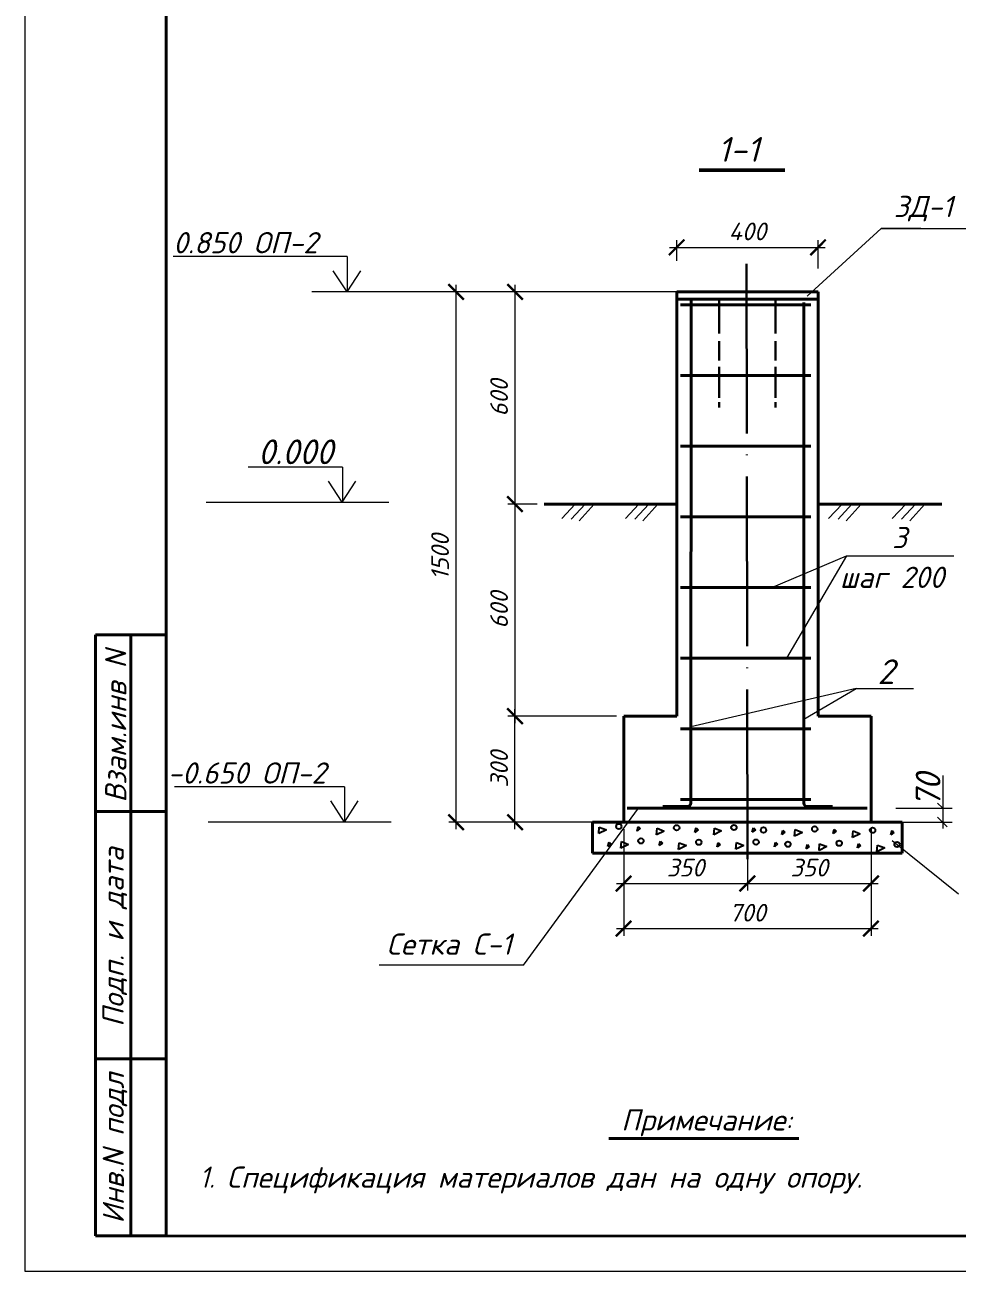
# Model space of a CAD drawing. Extents: x 108150 to 142535, y -18867 to -9422.
# Drawn here: x 136146.8 to 136278.7, y -16062.3 to -15886.1 of the extents above; entities that cross this region are included whole.
import ezdxf

# ---------------------------------------------------------------- set-up
doc = ezdxf.new("R2010")
doc.units = 0
doc.header["$MEASUREMENT"] = 0
doc.header["$PDMODE"] = 32
doc.header["$PDSIZE"] = 0.6
doc.linetypes.add('ACAD_ISO04W100', pattern=[30, 24, -3, 0, -3])
doc.linetypes.add('штриховая2', pattern=[9.525, 6.35, -3.175])
for name, color, linetype, lineweight in [('Выносные', 8, 'Continuous', 15), ('надписи', 2, 'Continuous', 15), ('Осевые', 8, 'ACAD_ISO04W100', 30), ('Основные', 4, 'Continuous', 40), ('Пунктирные', 253, 'штриховая2', 30), ('Размер', 8, 'Continuous', 30), ('РАЗМЕРЫ', 8, 'Continuous', 30), ('Размеры1', 252, 'Continuous', 15), ('Текст', 2, 'Continuous', 15)]:
    doc.layers.add(name, color=color, linetype=linetype, lineweight=lineweight)
doc.styles.add('ГОСТ', font='isocpeur.ttf', dxfattribs={"oblique": 15, "height": 2.5})
doc.styles.add('ГОСТ09', font='isocpeur.ttf', dxfattribs={"width": 0.9, "oblique": 15, "height": 3.5})
doc.styles.add('ГОСТ3', font='isocpeur.ttf', dxfattribs={"oblique": 15, "height": 3})
doc.styles.add('ГОСТ3.5', font='isocpeur.ttf', dxfattribs={"oblique": 15, "height": 3.5})
doc.linetypes.add('388', pattern='A,2,[1,a,S=0.2,R=0,X=0,Y=0],2', length=4)
doc.dimstyles.new('20', dxfattribs={"dimtxt": 3.5, "dimasz": 2.2, "dimexe": 1, "dimexo": 1, "dimgap": 1, "dimtad": 1, "dimdec": 0, "dimlfac": 20, "dimtxsty": 'ГОСТ', "dimblk": 'ARCHTICK', "dimcen": 3, "dimdle": 1, "dimclrd": 256, "dimclre": 256, "dimclrt": 2, "dimadec": 0, "dimazin": 0, "dimtfac": 1, "dimtdec": 0, "dimtmove": 1, "dimatfit": 3, "dimfxl": 3, "dimlwd": -1, "dimlwe": -1, "dimarcsym": 0})

# ---------------------------------------------------------------- blocks, each defined once
blk = doc.blocks.new('_ArchTick')
at = {"color": 0, "linetype": 'ByBlock', "const_width": 0.15}
blk.add_lwpolyline([(-0.5, -0.5), (0.5, 0.5)], dxfattribs=at)
blk = doc.blocks.new('*D3348')
at = {"layer": 'Defpoints', "color": 0, "lineweight": 0, "ltscale": 10, "transparency": 16777216}
for p in [(136259.03, -15917.51), (136239.03, -15920.41), (136259.03, -15921.5)]:
    blk.add_point(p, dxfattribs=at)
at = {"layer": 'Размеры1', "ltscale": 10, "transparency": 16777216}
for p, q in [((136238.03, -15917.51), (136260.03, -15917.51)), ((136239.03, -15919.41), (136239.03, -15916.51)), ((136259.03, -15920.5), (136259.03, -15916.51))]:
    blk.add_line(p, q, dxfattribs=at)
at = {"layer": 'Размеры1', "ltscale": 10, "transparency": 16777216, "xscale": 2.2, "yscale": 2.2, "zscale": 2.2, "rotation": 180}
blk.add_blockref('_ArchTick', (136239.03, -15917.51), dxfattribs=at)
at = {"layer": 'Размеры1', "ltscale": 10, "transparency": 16777216, "xscale": 2.2, "yscale": 2.2, "zscale": 2.2}
blk.add_blockref('_ArchTick', (136259.03, -15917.51), dxfattribs=at)
at = {"layer": 'Размеры1', "color": 2, "lineweight": 25, "ltscale": 10, "transparency": 16777216, "insert": (136249.03, -15915.26), "char_height": 2.5, "attachment_point": 5, "style": 'ГОСТ'}
blk.add_mtext('400', dxfattribs=at)
blk = doc.blocks.new('*D3349')
at = {"layer": 'Defpoints', "color": 0, "lineweight": 0, "ltscale": 10, "transparency": 16777216}
for p in [(136231.53, -15998.82), (136266.53, -15998.82), (136266.53, -16013.86)]:
    blk.add_point(p, dxfattribs=at)
at = {"layer": 'Размеры1', "ltscale": 10, "transparency": 16777216}
for p, q in [((136231.53, -15999.82), (136231.53, -16014.86)), ((136266.53, -15999.82), (136266.53, -16014.86)), ((136230.53, -16013.86), (136267.53, -16013.86))]:
    blk.add_line(p, q, dxfattribs=at)
at = {"layer": 'Размеры1', "ltscale": 10, "transparency": 16777216, "xscale": 2.2, "yscale": 2.2, "zscale": 2.2, "rotation": 180}
blk.add_blockref('_ArchTick', (136231.53, -16013.86), dxfattribs=at)
at = {"layer": 'Размеры1', "ltscale": 10, "transparency": 16777216, "xscale": 2.2, "yscale": 2.2, "zscale": 2.2}
blk.add_blockref('_ArchTick', (136266.53, -16013.86), dxfattribs=at)
at = {"layer": 'Размеры1', "color": 2, "lineweight": 25, "ltscale": 10, "transparency": 16777216, "insert": (136249.03, -16011.61), "char_height": 2.5, "attachment_point": 5, "style": 'ГОСТ'}
blk.add_mtext('700', dxfattribs=at)
blk = doc.blocks.new('*D3350')
at = {"layer": 'Defpoints', "color": 0, "lineweight": 0, "ltscale": 10, "transparency": 16777216}
for p in [(136231.53, -15998.82), (136249.03, -15998.82), (136249.03, -16007.49)]:
    blk.add_point(p, dxfattribs=at)
at = {"layer": 'Размеры1', "ltscale": 10, "transparency": 16777216}
for p, q in [((136231.53, -15999.82), (136231.53, -16008.49)), ((136249.03, -15999.82), (136249.03, -16008.49)), ((136230.53, -16007.49), (136250.03, -16007.49))]:
    blk.add_line(p, q, dxfattribs=at)
at = {"layer": 'Размеры1', "ltscale": 10, "transparency": 16777216, "xscale": 2.2, "yscale": 2.2, "zscale": 2.2, "rotation": 180}
blk.add_blockref('_ArchTick', (136231.53, -16007.49), dxfattribs=at)
at = {"layer": 'Размеры1', "ltscale": 10, "transparency": 16777216, "xscale": 2.2, "yscale": 2.2, "zscale": 2.2}
blk.add_blockref('_ArchTick', (136249.03, -16007.49), dxfattribs=at)
at = {"layer": 'Размеры1', "color": 2, "lineweight": 25, "ltscale": 10, "transparency": 16777216, "insert": (136240.28, -16005.24), "char_height": 2.5, "attachment_point": 5, "style": 'ГОСТ'}
blk.add_mtext('350', dxfattribs=at)
blk = doc.blocks.new('*D3351')
at = {"layer": 'Defpoints', "color": 0, "lineweight": 0, "ltscale": 10, "transparency": 16777216}
for p in [(136249.03, -15998.82), (136266.53, -15998.82), (136266.53, -16007.49)]:
    blk.add_point(p, dxfattribs=at)
at = {"layer": 'Размеры1', "ltscale": 10, "transparency": 16777216}
for p, q in [((136249.03, -15999.82), (136249.03, -16008.49)), ((136266.53, -15999.82), (136266.53, -16008.49)), ((136248.03, -16007.49), (136267.53, -16007.49))]:
    blk.add_line(p, q, dxfattribs=at)
at = {"layer": 'Размеры1', "ltscale": 10, "transparency": 16777216, "xscale": 2.2, "yscale": 2.2, "zscale": 2.2, "rotation": 180}
blk.add_blockref('_ArchTick', (136249.03, -16007.49), dxfattribs=at)
at = {"layer": 'Размеры1', "ltscale": 10, "transparency": 16777216, "xscale": 2.2, "yscale": 2.2, "zscale": 2.2}
blk.add_blockref('_ArchTick', (136266.53, -16007.49), dxfattribs=at)
at = {"layer": 'Размеры1', "color": 2, "lineweight": 25, "ltscale": 10, "transparency": 16777216, "insert": (136257.78, -16005.24), "char_height": 2.5, "attachment_point": 5, "style": 'ГОСТ'}
blk.add_mtext('350', dxfattribs=at)
blk = doc.blocks.new('*D3352')
at = {"layer": 'Defpoints', "color": 0, "lineweight": 0, "ltscale": 10, "transparency": 16777216}
for p in [(136239.03, -15923.82), (136207.8, -15998.82), (136219.03, -15998.82)]:
    blk.add_point(p, dxfattribs=at)
at = {"layer": 'Размеры1', "ltscale": 10, "transparency": 16777216}
for p, q in [((136207.8, -15922.82), (136207.8, -15999.82)), ((136238.03, -15923.82), (136206.8, -15923.82)), ((136218.03, -15998.82), (136206.8, -15998.82))]:
    blk.add_line(p, q, dxfattribs=at)
at = {"layer": 'Размеры1', "ltscale": 10, "transparency": 16777216, "xscale": 2.2, "yscale": 2.2, "zscale": 2.2}
for p, rotation in [((136207.8, -15923.82), 90), ((136207.8, -15998.82), 270)]:
    blk.add_blockref('_ArchTick', p, dxfattribs=dict(at, rotation=rotation))
at = {"layer": 'Размеры1', "color": 2, "lineweight": 25, "ltscale": 10, "transparency": 16777216, "insert": (136205.55, -15961.32), "char_height": 2.5, "attachment_point": 5, "rotation": 90, "style": 'ГОСТ'}
blk.add_mtext('1500', dxfattribs=at)
blk = doc.blocks.new('*D3353')
at = {"layer": 'Defpoints', "color": 0, "lineweight": 0, "ltscale": 10, "transparency": 16777216}
for p in [(136216.15, -15983.82), (136231.53, -15983.82), (136231.53, -15998.82)]:
    blk.add_point(p, dxfattribs=at)
at = {"layer": 'Размеры1', "ltscale": 10, "transparency": 16777216}
for p, q in [((136216.15, -15999.82), (136216.15, -15982.82)), ((136230.53, -15983.82), (136215.15, -15983.82)), ((136230.53, -15998.82), (136215.15, -15998.82))]:
    blk.add_line(p, q, dxfattribs=at)
at = {"layer": 'Размеры1', "ltscale": 10, "transparency": 16777216, "xscale": 2.2, "yscale": 2.2, "zscale": 2.2}
for p, rotation in [((136216.15, -15983.82), 90), ((136216.15, -15998.82), 270)]:
    blk.add_blockref('_ArchTick', p, dxfattribs=dict(at, rotation=rotation))
at = {"layer": 'Размеры1', "color": 2, "lineweight": 25, "ltscale": 10, "transparency": 16777216, "insert": (136213.9, -15991.32), "char_height": 2.5, "attachment_point": 5, "rotation": 90, "style": 'ГОСТ'}
blk.add_mtext('300', dxfattribs=at)
blk = doc.blocks.new('*D3354')
at = {"layer": 'Defpoints', "color": 0, "lineweight": 0, "ltscale": 10, "transparency": 16777216}
for p in [(136220.27, -15953.82), (136216.15, -15983.82), (136222.84, -15983.82)]:
    blk.add_point(p, dxfattribs=at)
at = {"layer": 'Размеры1', "ltscale": 10, "transparency": 16777216}
for p, q in [((136216.15, -15952.82), (136216.15, -15984.82)), ((136219.27, -15953.82), (136215.15, -15953.82)), ((136221.84, -15983.82), (136215.15, -15983.82))]:
    blk.add_line(p, q, dxfattribs=at)
at = {"layer": 'Размеры1', "ltscale": 10, "transparency": 16777216, "xscale": 2.2, "yscale": 2.2, "zscale": 2.2}
for p, rotation in [((136216.15, -15953.82), 90), ((136216.15, -15983.82), 270)]:
    blk.add_blockref('_ArchTick', p, dxfattribs=dict(at, rotation=rotation))
at = {"layer": 'Размеры1', "color": 2, "lineweight": 25, "ltscale": 10, "transparency": 16777216, "insert": (136213.9, -15968.82), "char_height": 2.5, "attachment_point": 5, "rotation": 90, "style": 'ГОСТ'}
blk.add_mtext('600', dxfattribs=at)
blk = doc.blocks.new('*D3355')
at = {"layer": 'Defpoints', "color": 0, "lineweight": 0, "ltscale": 10, "transparency": 16777216}
for p in [(136239.03, -15923.82), (136216.15, -15953.82), (136219.63, -15953.82)]:
    blk.add_point(p, dxfattribs=at)
at = {"layer": 'Размеры1', "ltscale": 10, "transparency": 16777216}
for p, q in [((136216.15, -15922.82), (136216.15, -15954.82)), ((136238.03, -15923.82), (136215.15, -15923.82)), ((136218.63, -15953.82), (136215.15, -15953.82))]:
    blk.add_line(p, q, dxfattribs=at)
at = {"layer": 'Размеры1', "ltscale": 10, "transparency": 16777216, "xscale": 2.2, "yscale": 2.2, "zscale": 2.2}
for p, rotation in [((136216.15, -15923.82), 90), ((136216.15, -15953.82), 270)]:
    blk.add_blockref('_ArchTick', p, dxfattribs=dict(at, rotation=rotation))
at = {"layer": 'Размеры1', "color": 2, "lineweight": 25, "ltscale": 10, "transparency": 16777216, "insert": (136213.9, -15938.82), "char_height": 2.5, "attachment_point": 5, "rotation": 90, "style": 'ГОСТ'}
blk.add_mtext('600', dxfattribs=at)

msp = doc.modelspace()

# ---------------------------------------------------------------- linework, layer by layer
at = {"color": 2, "lineweight": 40}
msp.add_line((136229.4074, -16043.5458), (136256.332, -16043.5458), dxfattribs=at)
at = {"layer": 'Выносные'}
for p, q in [((136146.8029, -15765.2957), (136146.8029, -16062.2957)), ((136257.4824, -15924.4169), (136267.9604, -15914.8252)), ((136267.9604, -15914.808), (136273.5864, -15914.808)), ((136267.9604, -15914.8252), (136280.4743, -15914.8252)), ((136192.3818, -15918.8247), (136167.783, -15918.8247)), ((136192.3818, -15918.8247), (136192.3818, -15923.8247)), ((136192.3818, -15923.8247), (136190.4172, -15920.8349)), ((136192.3818, -15923.8247), (136194.3301, -15920.8349)), ((136241.0297, -15923.8247), (136187.3808, -15923.8247)), ((136191.7304, -15948.586), (136178.4134, -15948.586)), ((136191.7304, -15948.586), (136191.7304, -15953.586)), ((136191.7046, -15953.5553), (136189.7399, -15950.5655)), ((136191.6882, -15953.5553), (136193.6529, -15950.5655)), ((136198.3182, -15953.617), (136172.4622, -15953.617)), ((136224.6762, -15953.8247), (136222.7695, -15955.8752)), ((136226.0632, -15953.8247), (136224.0958, -15955.9475)), ((136227.3763, -15953.8247), (136225.2415, -15956.2074)), ((136233.6805, -15953.8247), (136231.7738, -15955.8752)), ((136235.0675, -15953.8247), (136233.1001, -15955.9475)), ((136236.3806, -15953.8247), (136234.2458, -15956.2074)), ((136262.4405, -15953.8247), (136260.5338, -15955.8752)), ((136263.8275, -15953.8247), (136261.8601, -15955.9475)), ((136265.1406, -15953.8247), (136263.0058, -15956.2074)), ((136271.4448, -15953.8247), (136269.5381, -15955.8752)), ((136272.8318, -15953.8247), (136270.8644, -15955.9475)), ((136274.1449, -15953.8247), (136272.0101, -15956.2074)), ((136252.4804, -15965.6211), (136263.0736, -15961.1499)), ((136263.0736, -15961.1499), (136254.5793, -15975.6211)), ((136263.0736, -15961.1499), (136278.2251, -15961.1499)), ((136264.4336, -15979.8854), (136241.0345, -15985.3464)), ((136257.0345, -15984.2224), (136264.4336, -15979.8854)), ((136264.4336, -15979.8854), (136272.5361, -15979.8854)), ((136192.0345, -15993.8247), (136167.9868, -15993.8247)), ((136192.0345, -15993.8247), (136192.0345, -15998.8247)), ((136276.6804, -15992.2204), (136276.6804, -15999.6809)), ((136192.0345, -15998.7938), (136190.0698, -15995.804)), ((136192.0181, -15998.7938), (136193.9828, -15995.804)), ((136217.3572, -16019.0337), (136233.6467, -15996.8247)), ((136270.0345, -15996.8247), (136278.0345, -15996.8247)), ((136275.9569, -15996.1015), (136276.6299, -15996.7786)), ((136198.6059, -15998.8247), (136172.7499, -15998.8247)), ((136270.0345, -15998.8247), (136278.0345, -15998.8247)), ((136275.9416, -15998.0975), (136277.2877, -15999.4517)), ((136217.3572, -16019.0337), (136196.9239, -16019.0337)), ((136146.8029, -16062.2957), (136566.8029, -16062.2957))]:
    msp.add_line(p, q, dxfattribs=at)
at = {"layer": 'Выносные', "color": 4, "lineweight": 40, "ltscale": 100}
for p, q in [((136227.1212, -15998.8247), (136270.931, -15998.8247)), ((136227.1212, -15998.8247), (136227.1212, -16003.1997)), ((136270.931, -15998.8158), (136270.931, -16003.1908)), ((136227.1212, -16003.1997), (136270.931, -16003.1997))]:
    msp.add_line(p, q, dxfattribs=at)
at = {"layer": 'Выносные', "color": 252, "ltscale": 100}
msp.add_line((136269.5332, -16001.3774), (136278.9314, -16008.9452), dxfattribs=at)
at = {"layer": 'Осевые'}
msp.add_line((136248.9034, -15919.8224), (136249.0345, -16004.2395), dxfattribs=at)
at = {"layer": 'Основные'}
for p, q in [((136166.8029, -15770.2957), (136166.8029, -16057.2957)), ((136259.0345, -15923.8247), (136239.0345, -15923.8247)), ((136239.0345, -15923.8247), (136239.0345, -15983.8247)), ((136255.0345, -15924.8247), (136239.0345, -15924.8247)), ((136259.0345, -15923.8247), (136239.5035, -15923.8247)), ((136241.073, -15924.9997), (136241.0345, -15996.1087)), ((136255.0345, -15924.8247), (136259.0345, -15924.8247)), ((136259.0345, -15923.8247), (136259.0345, -15983.8247)), ((136258.0031, -15925.6211), (136239.5809, -15925.6211)), ((136257.0345, -15925.3306), (136257.0345, -15996.1087)), ((136258.0031, -15935.6211), (136239.5809, -15935.6211)), ((136258.0031, -15945.6211), (136239.5809, -15945.6211)), ((136258.0031, -15955.6211), (136239.5809, -15955.6211)), ((136258.0031, -15965.6211), (136239.5809, -15965.6211)), ((136156.8029, -15972.2957), (136156.8029, -16057.2957)), ((136166.8029, -15972.2957), (136156.8029, -15972.2957)), ((136161.8029, -15972.2957), (136161.8029, -16057.2957)), ((136258.0031, -15975.6211), (136239.5809, -15975.6211)), ((136239.0345, -15983.8247), (136231.5345, -15983.8247)), ((136231.5345, -15983.8247), (136231.5345, -15998.8247)), ((136266.5345, -15983.8247), (136259.0345, -15983.8247)), ((136266.5345, -15983.8247), (136266.5345, -15998.8247)), ((136258.0031, -15985.6211), (136239.5809, -15985.6211)), ((136258.0031, -15995.6211), (136239.5809, -15995.6211)), ((136166.8029, -15997.2957), (136156.8029, -15997.2957)), ((136266, -15996.8247), (136232.0062, -15996.8247)), ((136240.5345, -15996.6087), (136237.0617, -15996.6087)), ((136257.5345, -15996.6087), (136261.0962, -15996.6087)), ((136266.5345, -15998.8247), (136231.5345, -15998.8247)), ((136166.8029, -16032.2957), (136156.8029, -16032.2957)), ((136166.8029, -16057.2957), (136156.8029, -16057.2957)), ((136561.9814, -16057.5397), (136166.8029, -16057.2957))]:
    msp.add_line(p, q, dxfattribs=at)
at = {"layer": 'Основные', "color": 3}
for p, q in [((136239.0345, -15953.8247), (136220.2714, -15953.8247)), ((136259.0345, -15953.8247), (136276.5475, -15953.8247))]:
    msp.add_line(p, q, dxfattribs=at)
at = {"layer": 'Основные'}
for centre, start, end in [((136240.5345, -15996.1087), 270, 0), ((136257.5345, -15996.1087), 180, 270)]:
    msp.add_arc(centre, 0.5, start, end, dxfattribs=at)
at = {"layer": 'Пунктирные'}
for p, q in [((136245.0345, -15924.8247), (136245.0345, -15927.3252)), ((136253.0345, -15924.8247), (136253.0345, -15927.3252)), ((136245.0345, -15927.3252), (136245.0345, -15929.7107)), ((136253.0345, -15927.3252), (136253.0345, -15929.7107)), ((136245.0345, -15930.7762), (136245.0345, -15933.5222)), ((136253.0345, -15930.7762), (136253.0345, -15933.5222)), ((136245.0345, -15934.4101), (136245.0345, -15938.7945)), ((136253.0345, -15934.4101), (136253.0345, -15938.7945)), ((136245.0345, -15939.4022), (136245.0345, -15940.1519)), ((136253.0345, -15939.4022), (136253.0345, -15940.1519))]:
    msp.add_line(p, q, dxfattribs=at)
at = {"layer": 'Размер', "color": 4, "lineweight": 25}
for p, q in [((136227.9925, -16000.428), (136228.0798, -15999.497)), ((136227.9925, -16000.428), (136228.0798, -15999.497)), ((136227.9925, -16000.428), (136228.0798, -15999.497)), ((136229.0988, -15999.8897), (136227.9925, -16000.428)), ((136229.0988, -15999.8897), (136227.9925, -16000.428)), ((136229.0988, -15999.8897), (136227.9925, -16000.428)), ((136228.0798, -15999.497), (136229.0988, -15999.8897)), ((136228.0798, -15999.497), (136229.0988, -15999.8897)), ((136228.0798, -15999.497), (136229.0988, -15999.8897)), ((136233.4366, -16000.0643), (136233.5967, -15999.4388)), ((136233.4366, -16000.0643), (136233.5967, -15999.4388)), ((136233.4366, -16000.0643), (136233.5967, -15999.4388)), ((136233.8733, -15999.7152), (136233.4366, -16000.0643)), ((136233.8733, -15999.7152), (136233.4366, -16000.0643)), ((136233.8733, -15999.7152), (136233.4366, -16000.0643)), ((136233.5967, -15999.4388), (136233.8733, -15999.7152)), ((136233.5967, -15999.4388), (136233.8733, -15999.7152)), ((136233.5967, -15999.4388), (136233.8733, -15999.7152)), ((136236.1735, -16000.6102), (136236.2609, -15999.6791)), ((136236.1735, -16000.6102), (136236.2609, -15999.6791)), ((136236.1735, -16000.6102), (136236.2609, -15999.6791)), ((136237.2798, -16000.0719), (136236.1735, -16000.6102)), ((136237.2798, -16000.0719), (136236.1735, -16000.6102)), ((136237.2798, -16000.0719), (136236.1735, -16000.6102)), ((136236.2609, -15999.6791), (136237.2798, -16000.0719)), ((136236.2609, -15999.6791), (136237.2798, -16000.0719)), ((136236.2609, -15999.6791), (136237.2798, -16000.0719)), ((136241.6176, -16000.2465), (136241.7777, -15999.6209)), ((136241.6176, -16000.2465), (136241.7777, -15999.6209)), ((136241.6176, -16000.2465), (136241.7777, -15999.6209)), ((136242.0543, -15999.8973), (136241.6176, -16000.2465)), ((136242.0543, -15999.8973), (136241.6176, -16000.2465)), ((136242.0543, -15999.8973), (136241.6176, -16000.2465)), ((136241.7777, -15999.6209), (136242.0543, -15999.8973)), ((136241.7777, -15999.6209), (136242.0543, -15999.8973)), ((136241.7777, -15999.6209), (136242.0543, -15999.8973)), ((136244.281, -16000.5807), (136244.3684, -15999.6497)), ((136244.281, -16000.5807), (136244.3684, -15999.6497)), ((136244.281, -16000.5807), (136244.3684, -15999.6497)), ((136245.3873, -16000.0425), (136244.281, -16000.5807)), ((136245.3873, -16000.0425), (136244.281, -16000.5807)), ((136245.3873, -16000.0425), (136244.281, -16000.5807)), ((136244.3684, -15999.6497), (136245.3873, -16000.0425)), ((136244.3684, -15999.6497), (136245.3873, -16000.0425)), ((136244.3684, -15999.6497), (136245.3873, -16000.0425)), ((136249.7251, -16000.2171), (136249.8852, -15999.5915)), ((136249.7251, -16000.2171), (136249.8852, -15999.5915)), ((136249.7251, -16000.2171), (136249.8852, -15999.5915)), ((136250.1618, -15999.8679), (136249.7251, -16000.2171)), ((136250.1618, -15999.8679), (136249.7251, -16000.2171)), ((136250.1618, -15999.8679), (136249.7251, -16000.2171)), ((136249.8852, -15999.5915), (136250.1618, -15999.8679)), ((136249.8852, -15999.5915), (136250.1618, -15999.8679)), ((136249.8852, -15999.5915), (136250.1618, -15999.8679)), ((136253.9022, -16000.5739), (136254.0624, -15999.9484)), ((136254.3389, -16000.2248), (136253.9022, -16000.5739)), ((136254.0624, -15999.9484), (136254.3389, -16000.2248)), ((136255.7161, -16000.7964), (136255.8034, -15999.8654)), ((136255.7161, -16000.7964), (136255.8034, -15999.8654)), ((136255.7161, -16000.7964), (136255.8034, -15999.8654)), ((136256.8224, -16000.2581), (136255.7161, -16000.7964)), ((136256.8224, -16000.2581), (136255.7161, -16000.7964)), ((136256.8224, -16000.2581), (136255.7161, -16000.7964)), ((136255.8034, -15999.8654), (136256.8224, -16000.2581)), ((136255.8034, -15999.8654), (136256.8224, -16000.2581)), ((136255.8034, -15999.8654), (136256.8224, -16000.2581)), ((136261.1601, -16000.4327), (136261.3202, -15999.8072)), ((136261.1601, -16000.4327), (136261.3202, -15999.8072)), ((136261.1601, -16000.4327), (136261.3202, -15999.8072)), ((136261.5968, -16000.0836), (136261.1601, -16000.4327)), ((136261.5968, -16000.0836), (136261.1601, -16000.4327)), ((136261.5968, -16000.0836), (136261.1601, -16000.4327)), ((136261.3202, -15999.8072), (136261.5968, -16000.0836)), ((136261.3202, -15999.8072), (136261.5968, -16000.0836)), ((136261.3202, -15999.8072), (136261.5968, -16000.0836)), ((136263.8971, -16000.9785), (136263.9844, -16000.0475)), ((136263.8971, -16000.9785), (136263.9844, -16000.0475)), ((136263.8971, -16000.9785), (136263.9844, -16000.0475)), ((136265.0034, -16000.4403), (136263.8971, -16000.9785)), ((136265.0034, -16000.4403), (136263.8971, -16000.9785)), ((136265.0034, -16000.4403), (136263.8971, -16000.9785)), ((136263.9844, -16000.0475), (136265.0034, -16000.4403)), ((136263.9844, -16000.0475), (136265.0034, -16000.4403)), ((136263.9844, -16000.0475), (136265.0034, -16000.4403)), ((136269.3412, -16000.6148), (136269.5013, -15999.9893)), ((136269.3412, -16000.6148), (136269.5013, -15999.9893)), ((136269.3412, -16000.6148), (136269.5013, -15999.9893)), ((136269.7778, -16000.2657), (136269.3412, -16000.6148)), ((136269.7778, -16000.2657), (136269.3412, -16000.6148)), ((136269.7778, -16000.2657), (136269.3412, -16000.6148)), ((136269.5013, -15999.9893), (136269.7778, -16000.2657)), ((136269.5013, -15999.9893), (136269.7778, -16000.2657)), ((136269.5013, -15999.9893), (136269.7778, -16000.2657)), ((136229.3091, -16002.261), (136229.4692, -16001.6355)), ((136229.7458, -16001.9119), (136229.3091, -16002.261)), ((136229.4692, -16001.6355), (136229.7458, -16001.9119)), ((136231.1229, -16002.4835), (136231.2103, -16001.5525)), ((136231.1229, -16002.4835), (136231.2103, -16001.5525)), ((136231.1229, -16002.4835), (136231.2103, -16001.5525)), ((136232.2292, -16001.9452), (136231.1229, -16002.4835)), ((136232.2292, -16001.9452), (136231.1229, -16002.4835)), ((136232.2292, -16001.9452), (136231.1229, -16002.4835)), ((136231.2103, -16001.5525), (136232.2292, -16001.9452)), ((136231.2103, -16001.5525), (136232.2292, -16001.9452)), ((136231.2103, -16001.5525), (136232.2292, -16001.9452)), ((136236.567, -16002.1198), (136236.7271, -16001.4943)), ((136236.567, -16002.1198), (136236.7271, -16001.4943)), ((136236.567, -16002.1198), (136236.7271, -16001.4943)), ((136237.0037, -16001.7707), (136236.567, -16002.1198)), ((136237.0037, -16001.7707), (136236.567, -16002.1198)), ((136237.0037, -16001.7707), (136236.567, -16002.1198)), ((136236.7271, -16001.4943), (136237.0037, -16001.7707)), ((136236.7271, -16001.4943), (136237.0037, -16001.7707)), ((136236.7271, -16001.4943), (136237.0037, -16001.7707)), ((136239.304, -16002.6656), (136239.3913, -16001.7346)), ((136239.304, -16002.6656), (136239.3913, -16001.7346)), ((136239.304, -16002.6656), (136239.3913, -16001.7346)), ((136240.4103, -16002.1274), (136239.304, -16002.6656)), ((136240.4103, -16002.1274), (136239.304, -16002.6656)), ((136240.4103, -16002.1274), (136239.304, -16002.6656)), ((136239.3913, -16001.7346), (136240.4103, -16002.1274)), ((136239.3913, -16001.7346), (136240.4103, -16002.1274)), ((136239.3913, -16001.7346), (136240.4103, -16002.1274)), ((136244.748, -16002.3019), (136244.9081, -16001.6764)), ((136244.748, -16002.3019), (136244.9081, -16001.6764)), ((136244.748, -16002.3019), (136244.9081, -16001.6764)), ((136245.1847, -16001.9528), (136244.748, -16002.3019)), ((136245.1847, -16001.9528), (136244.748, -16002.3019)), ((136245.1847, -16001.9528), (136244.748, -16002.3019)), ((136244.9081, -16001.6764), (136245.1847, -16001.9528)), ((136244.9081, -16001.6764), (136245.1847, -16001.9528)), ((136244.9081, -16001.6764), (136245.1847, -16001.9528)), ((136247.4115, -16002.6362), (136247.4988, -16001.7052)), ((136247.4115, -16002.6362), (136247.4988, -16001.7052)), ((136247.4115, -16002.6362), (136247.4988, -16001.7052)), ((136248.5178, -16002.098), (136247.4115, -16002.6362)), ((136248.5178, -16002.098), (136247.4115, -16002.6362)), ((136248.5178, -16002.098), (136247.4115, -16002.6362)), ((136247.4988, -16001.7052), (136248.5178, -16002.098)), ((136247.4988, -16001.7052), (136248.5178, -16002.098)), ((136247.4988, -16001.7052), (136248.5178, -16002.098)), ((136252.8555, -16002.2725), (136253.0156, -16001.647)), ((136252.8555, -16002.2725), (136253.0156, -16001.647)), ((136252.8555, -16002.2725), (136253.0156, -16001.647)), ((136253.2922, -16001.9234), (136252.8555, -16002.2725)), ((136253.2922, -16001.9234), (136252.8555, -16002.2725)), ((136253.2922, -16001.9234), (136252.8555, -16002.2725)), ((136253.0156, -16001.647), (136253.2922, -16001.9234)), ((136253.0156, -16001.647), (136253.2922, -16001.9234)), ((136253.0156, -16001.647), (136253.2922, -16001.9234)), ((136257.3619, -16002.5822), (136257.522, -16001.9566)), ((136257.7986, -16002.233), (136257.3619, -16002.5822)), ((136257.522, -16001.9566), (136257.7986, -16002.233)), ((136259.1757, -16002.8046), (136259.2631, -16001.8736)), ((136259.1757, -16002.8046), (136259.2631, -16001.8736)), ((136259.1757, -16002.8046), (136259.2631, -16001.8736)), ((136260.282, -16002.2663), (136259.1757, -16002.8046)), ((136260.282, -16002.2663), (136259.1757, -16002.8046)), ((136260.282, -16002.2663), (136259.1757, -16002.8046)), ((136259.2631, -16001.8736), (136260.282, -16002.2663)), ((136259.2631, -16001.8736), (136260.282, -16002.2663)), ((136259.2631, -16001.8736), (136260.282, -16002.2663)), ((136264.6198, -16002.4409), (136264.7799, -16001.8154)), ((136264.6198, -16002.4409), (136264.7799, -16001.8154)), ((136264.6198, -16002.4409), (136264.7799, -16001.8154)), ((136265.0565, -16002.0918), (136264.6198, -16002.4409)), ((136265.0565, -16002.0918), (136264.6198, -16002.4409)), ((136265.0565, -16002.0918), (136264.6198, -16002.4409)), ((136264.7799, -16001.8154), (136265.0565, -16002.0918)), ((136264.7799, -16001.8154), (136265.0565, -16002.0918)), ((136264.7799, -16001.8154), (136265.0565, -16002.0918)), ((136267.3568, -16002.9867), (136267.4441, -16002.0557)), ((136267.3568, -16002.9867), (136267.4441, -16002.0557)), ((136267.3568, -16002.9867), (136267.4441, -16002.0557)), ((136268.4631, -16002.4485), (136267.3568, -16002.9867)), ((136268.4631, -16002.4485), (136267.3568, -16002.9867)), ((136268.4631, -16002.4485), (136267.3568, -16002.9867)), ((136267.4441, -16002.0557), (136268.4631, -16002.4485)), ((136267.4441, -16002.0557), (136268.4631, -16002.4485)), ((136267.4441, -16002.0557), (136268.4631, -16002.4485))]:
    msp.add_line(p, q, dxfattribs=at)
for centre in [(136230.8472, -15999.4064), (136230.8472, -15999.4064), (136230.8472, -15999.4064), (136239.0282, -15999.5886), (136239.0282, -15999.5886), (136239.0282, -15999.5886), (136247.1357, -15999.5592), (136247.1357, -15999.5592), (136247.1357, -15999.5592), (136251.3129, -15999.916), (136258.5708, -15999.7748), (136258.5708, -15999.7748), (136258.5708, -15999.7748), (136266.7518, -15999.9569), (136266.7518, -15999.9569), (136266.7518, -15999.9569), (136233.9776, -16001.4619), (136233.9776, -16001.4619), (136233.9776, -16001.4619), (136242.1587, -16001.6441), (136242.1587, -16001.6441), (136242.1587, -16001.6441), (136250.2662, -16001.6146), (136250.2662, -16001.6146), (136250.2662, -16001.6146), (136254.7726, -16001.9243), (136262.0304, -16001.783), (136262.0304, -16001.783), (136262.0304, -16001.783), (136270.2115, -16001.9652), (136270.2115, -16001.9652), (136270.2115, -16001.9652)]:
    msp.add_circle(centre, 0.3784, dxfattribs=at)
at = {"layer": 'РАЗМЕРЫ', "color": 2, "linetype": '388', "lineweight": 50}
msp.add_line((136242.214, -15906.6178), (136254.311, -15906.6178), dxfattribs=at)

# ---------------------------------------------------------------- texts
at = {"layer": 'надписи', "color": 2, "lineweight": 30, "style": 'ГОСТ3.5', "oblique": 15}
msp.add_text('1-1', height=3.5, dxfattribs=at).set_placement((136244.823, -15905.4082))
at = {"layer": 'надписи', "color": 2, "lineweight": 30, "style": 'ГОСТ', "oblique": 15}
for s, p in [('Взам.инв N', (136161.156, -15996.0326)), ('Подп. и дата', (136160.7842, -16027.7538)), ('Инв.N подл', (136160.816, -16055.5775))]:
    msp.add_text(s, height=3, rotation=90, dxfattribs=at).set_placement(p)
at = {"layer": 'надписи', "style": 'ГОСТ3', "oblique": 15}
msp.add_text('Примечание:  ', height=3, dxfattribs=at).set_placement((136231.1753, -16042.4184))
at = {"layer": 'Текст', "color": 2, "lineweight": 30, "oblique": 15}
for s, height, style, p in [('ЗД-1', 3, 'ГОСТ3', (136269.7508, -15913.2272)), (' 0.850 ОП-2', 3, 'ГОСТ3', (136165.8808, -15918.3541)), ('0.000', 3.5, 'ГОСТ', (136179.7788, -15948.1788)), ('3', 3, 'ГОСТ3', (136269.5107, -15960.0613)), ('шаг 200', 3, 'ГОСТ3', (136262.121, -15965.6768)), ('2', 3.5, 'ГОСТ', (136267.4552, -15979.2809)), ('-0.650 ОП-2', 3, 'ГОСТ3', (136167.0027, -15993.3546)), ('Сетка С-1', 3, 'ГОСТ3', (136197.9833, -16017.5463))]:
    msp.add_text(s, height=height, dxfattribs=dict(at, style=style)).set_placement(p)
at = {"layer": 'Текст', "color": 2, "lineweight": 30, "style": 'ГОСТ', "oblique": 15}
msp.add_text('70', height=3.5, rotation=89.974692, dxfattribs=at).set_placement((136276.3548, -15996.7326))
at = {"layer": 'Текст', "color": 2, "insert": (136171.5003, -16047.5103), "char_height": 3, "width": 177.318806, "attachment_point": 1, "style": 'ГОСТ09'}
msp.add_mtext('\\pt30;1. {\\W1;Спецификация материалов дан на одну опору.}', dxfattribs=at)

# ---------------------------------------------------------------- dimensions: what is measured, and where the dimension line sits
at = {"layer": 'Размеры1', "color": 253, "lineweight": 25, "ltscale": 10}
for base, p1, p2, picture, middle in [((136259.0345, -15917.5068), (136239.0345, -15920.4112), (136259.0345, -15921.4988), '*D3348', (136249.0345, -15915.2568)), ((136266.5345, -16013.8573), (136231.5345, -15998.8247), (136266.5345, -15998.8247), '*D3349', (136249.0345, -16011.6073)), ((136249.0345, -16007.4852), (136231.5345, -15998.8247), (136249.0345, -15998.8247), '*D3350', (136240.2845, -16005.2352)), ((136266.5345, -16007.4852), (136249.0345, -15998.8247), (136266.5345, -15998.8247), '*D3351', (136257.7845, -16005.2352))]:
    dim = msp.add_linear_dim(base=base, p1=p1, p2=p2, dimstyle='20', dxfattribs=at)
    dim.commit()
    dim.dimension.update_dxf_attribs({"geometry": picture, "text_midpoint": middle})
for base, p1, p2, picture, middle in [((136207.8008, -15998.8247), (136239.0345, -15923.8247), (136219.0284, -15998.8247), '*D3352', (136205.5508, -15961.3247)), ((136216.1538, -15953.8247), (136239.0345, -15923.8247), (136219.6339, -15953.8247), '*D3355', (136213.9038, -15938.8247)), ((136216.1538, -15983.8247), (136220.2714, -15953.8247), (136222.8442, -15983.8247), '*D3354', (136213.9038, -15968.8247)), ((136216.1538, -15983.8247), (136231.5345, -15998.8247), (136231.5345, -15983.8247), '*D3353', (136213.9038, -15991.3247))]:
    dim = msp.add_linear_dim(base=base, p1=p1, p2=p2, angle=90, dimstyle='20', dxfattribs=at)
    dim.commit()
    dim.dimension.update_dxf_attribs({"geometry": picture, "text_midpoint": middle})

doc.saveas('drawing.dxf')
